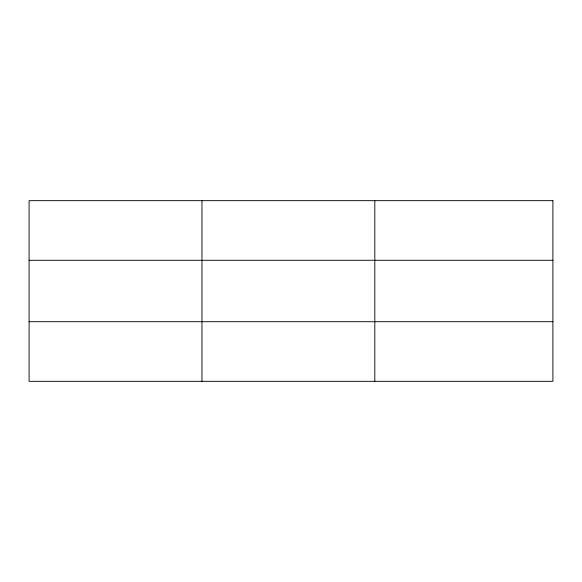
<?xml version="1.0" encoding="UTF-8"?>
<svg xmlns="http://www.w3.org/2000/svg" width="582" height="582" viewBox="0 0 582 582"><rect width="100%" height="100%" fill="white"/><g stroke="black" fill="none" stroke-linecap="round" stroke-linejoin="round"><path stroke-width="0.87" d="M201.954 200.674L201.954 381.326M374.808 200.674L374.808 381.326M29.1 260.292L552.9 260.292M29.1 321.708L552.9 321.708M552.9 200.674L552.9 381.326L29.1 381.326L29.1 200.674L552.9 200.674"/></g></svg>
